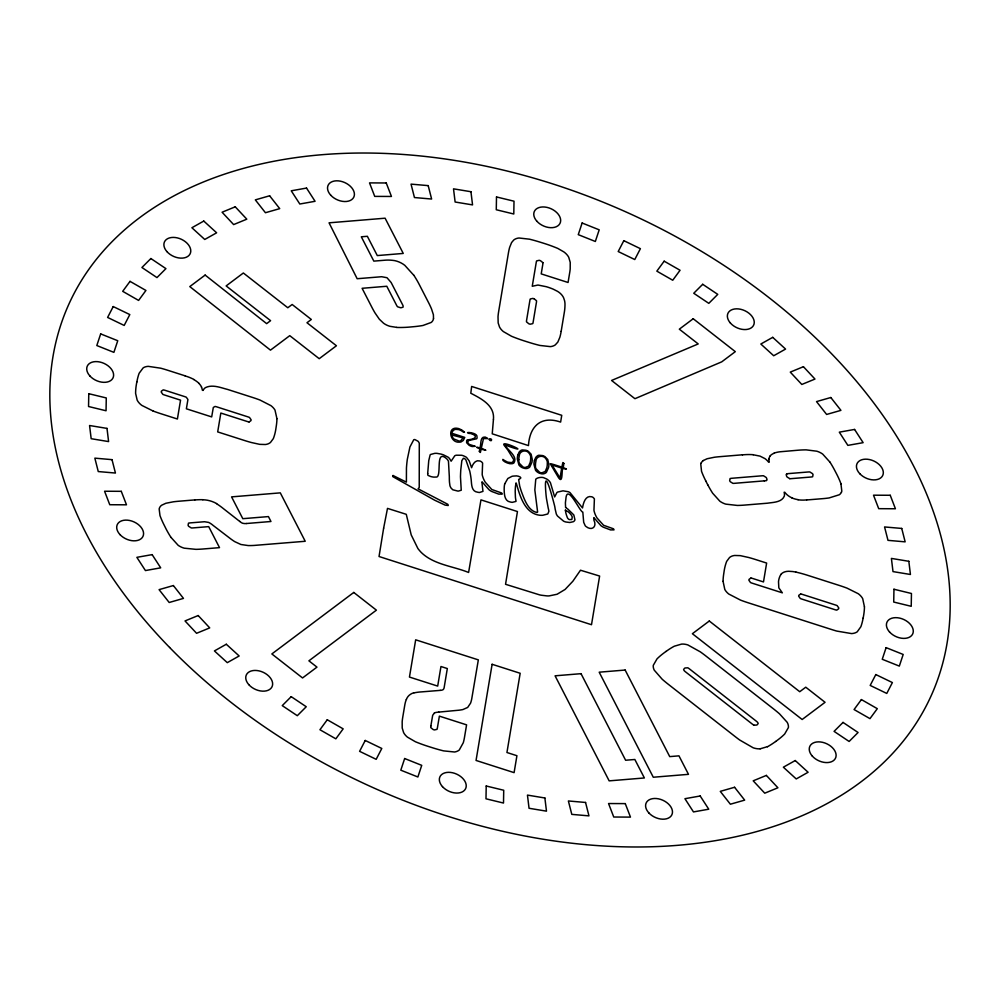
<?xml version="1.0" encoding="UTF-8"?>
<svg xmlns="http://www.w3.org/2000/svg" width="1000" height="1000" viewBox="0 0 1000 1000"><rect width="100%" height="100%" fill="white"/><g stroke="black" fill="none" stroke-linecap="round" stroke-linejoin="round"><path stroke-width="1.5" d="M433.512 318.625L433.4 314.738L431.538 308.988A108.75 72.2 24.5 0 0 428.438 302.375L419.688 285.363A113.1 75.088 24.5 0 0 413.825 275.25M430.85 725.975L432.688 715.263L434.475 712.962M561.175 331.325L564.425 311.712A97.837 64.963 24.5 0 0 564.987 303.938A31.5 20.913 24.5 0 0 564.525 300.512L563.65 297.913A15.75 10.462 24.5 0 0 563.05 296.725A12.975 8.612 24.5 0 0 557.6 291.388L553.275 289.188A43.212 28.688 24.5 0 0 546.263 286.7L537.987 285.038L532.25 286.275L536.275 262.175A12.562 8.35 24.5 0 1 536.613 260.887L539.212 260.312A11.725 7.788 24.5 0 1 540.525 260.725L542.875 262.638M136.812 381.95L136.387 384.412A110.538 73.388 24.5 0 0 135.6 393.35L137.162 400.087A14.463 9.6 24.5 0 0 138.25 401.863A13.85 9.2 24.5 0 0 141.9 405.438L153.1 411.012M863.188 618.05L863.75 614.712A121.1 80.4 24.5 0 0 864.463 606.763M504.762 483.787L507.837 478.488L512.087 476.275A18.787 12.475 24.5 0 1 515.062 475.988C516.638 475.325 523.475 477.287 519.738 478.913A4.875 3.237 24.5 0 0 518.638 479.513L519.675 485.962A205.8 136.637 24.5 0 0 521.325 491.325C524.263 499 527.975 510.85 537.062 512.5A2.925 1.938 24.5 0 0 537.612 512L534.837 489.925L535.75 479.35A4.638 3.075 24.5 0 1 535.975 479.05A5.088 3.375 24.5 0 1 536.438 478.638L537.537 478.075A13.062 8.675 24.5 0 1 540.125 477.45L541.663 477.375A6.863 4.562 24.5 0 1 543.587 477.663L546.688 479A9 5.975 24.5 0 1 550.45 482.762L554.65 496.938L556.862 492.638A6.775 4.5 24.5 0 1 557.638 492.062L563 490.825L568.25 491.725A7.6 5.05 24.5 0 1 569.987 492.6L582.525 507.962C583.225 503.35 585.375 495.025 591.775 496.788A3.175 2.112 24.5 0 1 593.138 497.488L594.1 498.475A2.688 1.787 24.5 0 1 594.388 499.012L593.962 510.125A16.262 10.8 24.5 0 0 594.237 511.587L594.775 513.312A33.7 22.375 24.5 0 0 597.05 518.025L603.612 525.288L613.5 528.812L614.062 529.85L610.575 529.925L603.375 527.225A14.3 9.5 24.5 0 1 601.013 525.737L593.825 517.6L593.875 519.338A37.475 24.875 24.5 0 0 593.962 520.3C597.175 526.838 591.825 531.175 586.038 526.525A4.263 2.825 24.5 0 1 585.212 525.725L583.688 522.312L582.812 512.1C580.037 512.362 566.925 482.175 565.85 499.237A155.7 103.375 24.5 0 0 565.4 502.95L565.6 507.413M781.2 574.2L780.312 575.462A36.662 24.337 24.5 0 0 778.512 581.763L778.825 587.837L782.337 592.837L752.387 583.25A12.412 8.25 24.5 0 1 750.525 582.562L748.913 580.288A11.7 7.763 24.5 0 1 749.05 579.35L750.9 578.05M666 651.413L663.162 653.55A120.938 80.3 24.5 0 0 657.013 658.875L653.312 665.288A14.3 9.5 24.5 0 0 653.25 666.575A13.787 9.162 24.5 0 0 654.262 670.175L662.2 679.25A108.225 71.85 24.5 0 0 668.9 684.762L735.163 736.587A120.6 80.075 24.5 0 0 739.712 740.025L753.2 747.8A14.175 9.412 24.5 0 0 760.163 748.825M775.675 741.5L778.512 739.375A121.1 80.4 24.5 0 0 784.663 734.038L788.363 727.625A14.3 9.5 24.5 0 0 788.425 726.338A13.8 9.162 24.5 0 0 787.163 722.288L779.488 713.812A115.162 76.463 24.5 0 0 772.8 708.325L706.538 656.513A120.638 80.1 24.5 0 0 700.3 651.838L687.862 644.938A13.487 8.95 24.5 0 0 683.763 644.112A14.3 9.5 24.5 0 0 681.525 644.112L674.262 646.225A112.613 74.763 24.5 0 0 666.05 651.462M703.325 460.538L707.1 458.75L714.325 457.262A108.588 72.1 24.5 0 1 720.113 456.65L742.425 454.8M767.412 746.688L760.15 748.812M393.05 475.513L406.4 482.137L406.45 468.05A244.675 162.45 24.5 0 1 407.325 459.312L409.925 446.962L413.738 439.762A2.263 1.5 24.5 0 1 414.9 439.588L417.962 441.2A5.375 3.562 24.5 0 1 419.288 443.4L419.225 487.475L418.075 488.837L447.812 504.3L448.237 505.513L445.1 505.112L434.513 500.125L392.962 476.725A1.363 0.9 24.5 0 1 393.062 475.525M774.112 453.162L774.825 452.875A31.788 21.1 24.5 0 1 781.787 451.625L797.688 450.25A94.425 62.7 24.5 0 1 806.15 449.862L816.8 451.2A13.762 9.137 24.5 0 1 821.775 453.475A14.087 9.363 24.5 0 1 822.763 454.162L829.912 462.088M786.963 473.888L786.188 474.5L786.525 475.975A11.65 7.738 24.5 0 0 787.062 476.987L789.75 478.663M766.275 480.538L767.05 479.925L766.712 478.462A11.65 7.738 24.5 0 0 766.175 477.45L763.487 475.763A12.412 8.25 24.5 0 0 761.7 475.825L732.075 478.25A11 7.3 24.5 0 0 730.075 478.562L729.663 480.65A11.65 7.738 24.5 0 0 730.2 481.662L732.887 483.35A12.412 8.25 24.5 0 0 734.675 483.3L764.3 480.863M438.787 712.1L459.062 710.188A59.95 39.8 24.5 0 0 462.887 709.562L467.675 707.438L470.562 703.162A74.987 49.787 24.5 0 0 471.712 698.988L478.338 659.875L415.675 639.812L409.45 677.062L437.688 686.1L440.962 666.513L447.325 668.55L444.2 687.288A12.163 8.075 24.5 0 1 443.75 688.812L443.2 689.55A3.6 2.387 24.5 0 1 442.975 689.712A6.737 4.475 24.5 0 1 440.225 690.337M246.45 523.513L270.963 521.5L268.438 516.587L242.8 518.688L231.575 496.875L280.3 492.863L305.225 541.275L254 545.438A74.987 49.787 24.5 0 1 248.175 545.562L240.888 544.487L234.675 541.613A59.95 39.8 24.5 0 1 230.975 539.075L213 525.312A14.525 9.637 24.5 0 0 208.663 522.425L204.55 521.737L190.487 522.863A11 7.3 24.5 0 0 188.487 523.162L188.075 525.262A11.65 7.738 24.5 0 0 188.612 526.275L191.3 527.95A12.412 8.25 24.5 0 0 193.088 527.9L208.7 526.625L219.513 547.638L203.912 548.925A115.162 76.463 24.5 0 1 195.938 549.35L184.213 548.175A13.738 9.125 24.5 0 1 178.175 545.325L171.025 537.413M806.688 499.963L822.613 498.663A102.075 67.763 24.5 0 0 829.15 497.925L839.25 494.775A13.738 9.113 24.5 0 0 841.413 492.275M440.238 690.375L421.662 691.875A50.163 33.3 24.5 0 0 414.113 692.875M194.838 499.913L179.325 501.188A124.488 82.65 24.5 0 0 173.325 501.812L165.875 503.263L161.612 505.25A13.662 9.075 24.5 0 0 159.162 508.963L159.987 515.588A110.787 73.55 24.5 0 0 164.275 525.337L166.088 528.975A120.938 80.3 24.5 0 0 170.987 537.425M396.662 327.375L390.012 326.325A14.763 9.8 24.5 0 1 386.575 325.025A13.325 8.85 24.5 0 1 383.475 323.15L379.312 319.188L374.975 312.875A120.638 80.1 24.5 0 1 371.763 307.05L362.1 288.3L386.788 286.262L396.438 305.012A11 7.3 24.5 0 0 397.488 306.725L400.475 307.725A11.65 7.738 24.5 0 0 401.675 307.613L403.075 307.113L403.113 305.975A12.412 8.25 24.5 0 0 402.475 304.513L391.138 282.512L387 277.725L381.662 276.725L357.163 278.725L329.05 222.825L385.1 218.2L403.25 253.438L377.287 255.575L367.362 236.3L361.312 236.8L373.837 261.125L384.025 260.287A34.675 23.025 24.5 0 1 394.7 260.625A16.663 11.062 24.5 0 1 404.787 265.325L413.787 275.262M753.213 454.775L760.025 456.125L765.088 458.688A15.637 10.375 24.5 0 1 768.637 462.212L769.275 462.163A19.425 12.9 24.5 0 1 769 459.137M249.1 421.95L250.95 420.65A11.725 7.788 24.5 0 0 251.088 419.712L249.475 417.438A12.562 8.35 24.5 0 0 247.613 416.763L217.325 407.05A11.2 7.438 24.5 0 0 215.062 406.45L213.312 407.45L211.688 416.912L186.375 408.8L187.838 400.037A11.037 7.325 24.5 0 0 187.9 399.487L186.287 397.212A12.562 8.35 24.5 0 0 184.425 396.525L165.487 390.45A11.125 7.388 24.5 0 0 163.238 389.862L161.388 391.175A11.7 7.763 24.5 0 0 161.25 392.113L162.862 394.387A12.412 8.25 24.5 0 0 164.713 395.062L180.55 400.15L177.4 419.012L161.562 413.938A115.162 76.463 24.5 0 1 153.1 411.025M800.662 593.987L798.812 595.288A11.7 7.763 24.5 0 0 798.675 596.213L800.288 598.488A12.412 8.25 24.5 0 0 802.15 599.175L834.513 609.55A11 7.3 24.5 0 0 836.762 610.138L838.612 608.825A11.725 7.788 24.5 0 0 838.75 607.888L837.138 605.612A12.562 8.35 24.5 0 0 835.288 604.938L802.913 594.562A11.125 7.388 24.5 0 0 800.662 593.962M185.15 375.85L167.938 370.337A102.075 67.775 24.5 0 0 160.738 368.2L148.25 366.35A13.738 9.113 24.5 0 0 144.325 367.25A14.087 9.363 24.5 0 0 143.138 367.912L139.125 373.288A112.613 74.763 24.5 0 0 136.875 381.975M203.038 390.412L202.362 390.2A19.288 12.8 24.5 0 0 201.475 387.113M534.163 298.825L536.512 300.738A11 7.3 24.5 0 1 536.425 302.362L533.112 322.337A12.412 8.25 24.5 0 1 532.775 323.625L530.175 324.2A11.7 7.763 24.5 0 1 528.862 323.787L526.512 321.887A11.125 7.388 24.5 0 1 526.6 320.25L529.913 300.275A12.562 8.35 24.5 0 1 530.25 298.988L532.837 298.412A11.725 7.788 24.5 0 1 534.163 298.825M472.35 433.988C479.837 437.45 471.662 439.75 467.425 439.8A4.562 3.038 24.5 0 0 466.675 440.588L466.613 442.7L469.038 445.213A6.75 4.487 24.5 0 0 472.238 446.538L475.238 446.3L469.5 444.5A3.15 2.1 24.5 0 1 468.638 443.775A3.713 2.462 24.5 0 1 467.8 441.6L469 440.425L476.675 438.775A4.125 2.737 24.5 0 0 476.987 436.95C477.962 432.312 462.9 431.6 468.988 433.425A6.562 4.35 24.5 0 1 472.35 433.988M753.988 725.212L756.762 725.037A11.725 7.788 24.5 0 0 757.55 724.438L758.188 723.35L757.438 722.175A12.562 8.35 24.5 0 0 756 720.938L689.725 669.125A11.125 7.388 24.5 0 0 687.825 667.8L685.037 667.987A11.7 7.763 24.5 0 0 684.25 668.587L683.612 669.675L684.362 670.85A12.412 8.25 24.5 0 0 685.8 672.075L752.062 723.9A11 7.3 24.5 0 0 753.975 725.225M239.737 521.438L223.575 508.762A50.163 33.3 24.5 0 0 216.537 503.7M707.738 484.787L705.863 481.15M840.975 483.975L841.8 491.112A14.087 9.363 24.5 0 1 841.4 492.262M864.425 606.75L862.712 598.7A14.3 9.5 24.5 0 0 861.875 597.35A13.8 9.162 24.5 0 0 858.238 593.713L847.038 588.138A115.162 76.463 24.5 0 0 838.575 585.212L806.712 575.013A98 65.062 24.5 0 0 795.962 572.1M723.075 581.362L724.788 589.412A14.3 9.5 24.5 0 0 725.625 590.763A13.787 9.162 24.5 0 0 728.787 594.038L740.588 600.138A108.225 71.85 24.5 0 0 749.075 603.075L831.2 629.388A120.6 80.075 24.5 0 0 836.75 631.075L851.587 633.587A14.175 9.412 24.5 0 0 857.212 631.825L860.875 626.712A112.487 74.675 24.5 0 0 863.125 618.025M276.925 418.638L275.012 410.138A14.1 9.363 24.5 0 0 274.45 409.25A13.688 9.087 24.5 0 0 270.912 405.637L259.975 400.037A101.225 67.2 24.5 0 0 251.788 397.2L227.675 389.462C220.65 387.688 212.438 384.162 205.413 387.65A15.713 10.425 24.5 0 0 203.05 390.425M194.85 499.95A68.4 45.412 24.5 0 1 202.8 499.7M202.838 499.787A20.688 13.738 24.5 0 1 216.625 503.562M239.775 521.413A6.737 4.475 24.5 0 0 242.625 523.25A3.6 2.387 24.5 0 0 243.012 523.325L244.3 523.538A12.163 8.075 24.5 0 0 246.438 523.513M504.762 483.787A31.175 20.7 24.5 0 0 504.275 486.688A78.625 52.2 24.5 0 0 504.175 490.025C504.275 494.562 504.65 501.275 510.387 502.025A9 5.975 24.5 0 0 512.312 502.337L515.913 501.438A1.625 1.075 24.5 0 0 516.038 501.138L515.638 498.913A51.7 34.325 24.5 0 1 515.425 497.337L515.2 491.362A186.175 123.6 24.5 0 1 515.462 486.488L516.05 482.9L516.4 483.663A40.8 27.088 24.5 0 1 516.862 485.15C520.188 497.062 525.4 513.675 539.85 515.25A19.1 12.675 24.5 0 0 542.737 515.275L547.8 513.975L548.875 511.337A41.238 27.375 24.5 0 0 548.212 508.062L546.462 498.512A246.675 163.775 24.5 0 1 546.013 494.613C543.1 462.413 552.175 496.362 554.362 504.925A42.962 28.525 24.5 0 1 555.125 508.9L556.3 513.962A12.25 8.125 24.5 0 0 557.575 516.1L563.587 521.163A9.125 6.062 24.5 0 0 565.825 522L569.812 522.5L573.288 521.725A6.925 4.6 24.5 0 0 574.95 519.825L573.812 514.95L567.962 509.2A24.638 16.363 24.5 0 1 565.6 507.425M434.425 712.913A14.525 9.637 24.5 0 1 438.812 712.15M430.875 725.987A11 7.3 24.5 0 0 430.763 727.613L433.137 729.525A11.65 7.738 24.5 0 0 434.45 729.925L437.038 729.35A12.412 8.25 24.5 0 0 437.375 728.062L439.375 716.137L466.587 724.85L464.588 736.775A115.162 76.463 24.5 0 1 463.3 742.7L459.275 749.987A13.738 9.125 24.5 0 1 454.562 752L443.625 750.888A120.938 80.3 24.5 0 1 432.587 747.788L427.875 746.3A110.787 73.55 24.5 0 1 415.412 741.75L407.438 737.138A13.662 9.075 24.5 0 1 403.6 732.55L402.212 728.025L402.175 721.675A124.488 82.65 24.5 0 1 402.788 716.988L404.775 705.138A68.4 45.412 24.5 0 1 406.312 699.388M406.425 699.438A20.688 13.738 24.5 0 1 413.963 692.7M198.912 383.425A12.588 8.35 24.5 0 1 201.55 387.1M276.962 418.638A121.1 80.4 24.5 0 1 276.2 426.587L275.837 429.062A103.175 68.5 24.5 0 1 273.35 438.587L270.525 442.4A14.75 9.787 24.5 0 1 268.225 443.8A13.325 8.838 24.5 0 1 265.312 444.513L259.7 444.35L251.287 442.5A120.638 80.1 24.5 0 1 243.7 440.238L217.688 431.912L220.837 413.05L246.85 421.375A11 7.3 24.5 0 0 249.1 421.962M185.15 375.938A29.925 19.863 24.5 0 1 193.85 379.438M193.762 379.562A18.188 12.075 24.5 0 1 199.013 383.375M433.512 318.625A13.775 9.137 24.5 0 1 432.113 321.575A14.35 9.525 24.5 0 1 431.15 322.463L422.987 325.475A120.938 80.3 24.5 0 1 413.05 326.75L409.85 327.05A103.188 68.513 24.5 0 1 396.688 327.45M561.163 331.325A108.225 71.85 24.5 0 1 559.862 337.25L557.85 342.062L555.312 344.862A13.787 9.162 24.5 0 1 551.862 346.375A14.3 9.5 24.5 0 1 550.288 346.613L539.862 345.438A120.938 80.3 24.5 0 1 528.812 342.337L524.1 340.85A112.613 74.763 24.5 0 1 511.55 336.275L503.438 331.625A14.3 9.5 24.5 0 1 501.712 330.037A13.487 8.95 24.5 0 1 499.513 326.987L498.175 322.95L498.013 316.737A120.638 80.1 24.5 0 1 498.688 311.312L508.375 253.25A115.162 76.463 24.5 0 1 509.663 247.325L511.6 242.55L513.713 240.05A13.8 9.162 24.5 0 1 517.5 238.25A14.3 9.5 24.5 0 1 519.075 238.012L529.5 239.188A121.1 80.4 24.5 0 1 540.55 242.3L544.05 243.388A103.175 68.5 24.5 0 1 557.8 248.425L563.888 251.925A14.275 9.475 24.5 0 1 568.725 257.262L570.225 262.362L570.2 268.913A121.2 80.463 24.5 0 1 569.663 272.875L568.062 282.488L541.213 273.888L542.812 264.275A11 7.3 24.5 0 0 542.9 262.638M768.925 459.125A12.562 8.338 24.5 0 1 770.25 455.938M770.138 455.863A18.188 12.075 24.5 0 1 774.163 453.225M829.938 462.088A120.938 80.3 24.5 0 1 834.812 470.525L836.712 474.162A112.613 74.763 24.5 0 1 841.038 483.975M806.625 499.875A29.925 19.863 24.5 0 1 798.1 499.8M798.075 499.65A18.188 12.075 24.5 0 1 791.762 497.85M791.8 497.775A12.588 8.35 24.5 0 1 787.425 495.062A19.288 12.8 24.5 0 1 784.725 492.225L784.125 492.262A15.713 10.425 24.5 0 1 784.338 496.062C781.775 502.463 773.088 502.3 767.35 503.212L745.037 505.05A101.225 67.2 24.5 0 1 737.312 505.438L725.763 504.125A13.688 9.087 24.5 0 1 720.8 501.85A14.1 9.363 24.5 0 1 719.812 501.163L712.663 493.225A121.1 80.4 24.5 0 1 707.763 484.787M705.913 481.15A112.487 74.675 24.5 0 1 701.538 471.337L700.775 464.2A14.1 9.363 24.5 0 1 701.175 463.062M701.162 463.05A13.713 9.1 24.5 0 1 703.337 460.55M742.463 454.888A54.588 36.237 24.5 0 1 753.188 454.688M766.3 480.562A11 7.3 24.5 0 1 764.3 480.85M789.762 478.675A12.412 8.25 24.5 0 0 791.538 478.612L810.65 477.05A11 7.3 24.5 0 0 812.638 476.737L813.05 474.637A11.65 7.738 24.5 0 0 812.525 473.638L809.825 471.95A12.412 8.25 24.5 0 0 808.05 472L788.938 473.562A11 7.3 24.5 0 0 786.938 473.875M795.962 572.137A32.025 21.263 24.5 0 0 792.65 571.538L788.662 571.275A13.85 9.188 24.5 0 0 781.125 574.15M723.037 581.35A120.938 80.3 24.5 0 1 723.8 573.413L724.163 570.938A103.312 68.587 24.5 0 1 726.65 561.4L729.475 557.6A14.75 9.787 24.5 0 1 731.787 556.188A13.3 8.825 24.5 0 1 734.688 555.475L740.3 555.638L748.713 557.5A121.275 80.512 24.5 0 1 756.3 559.763L766.637 563.062L763.487 581.938L753.15 578.625A11.125 7.388 24.5 0 0 750.9 578.038M775.625 741.462A112.487 74.675 24.5 0 1 767.463 746.737M427.688 473.45L427.925 475.337L430.712 476.525A15 9.963 24.5 0 0 433.812 477.113L436.65 477.038A3.475 2.312 24.5 0 0 437.525 476.55C441.175 472.25 435.625 448.812 446.825 458.888A8.413 5.587 24.5 0 1 448.462 461.312L449.325 476.775A137.162 91.062 24.5 0 0 449.475 482.163L449.95 485.737A13.25 8.8 24.5 0 0 451.175 488.212L452.837 489.8L457.85 491.075A3.525 2.338 24.5 0 0 458.525 491.05L461.238 490.225L460.475 476.788A338.338 224.625 24.5 0 1 460.788 469.8L461.838 460.65L463.338 458.338A1.3 0.862 24.5 0 1 463.938 458.363L465.012 458.938A3.812 2.525 24.5 0 1 465.887 459.9L469.75 471.112A142.562 94.65 24.5 0 1 470.975 477.987C471.8 482.938 470.7 491.4 477.65 492.212A9.762 6.488 24.5 0 0 479.525 492.488L482.962 491.388L482.137 484.237A33.988 22.562 24.5 0 1 482.075 483.55L482.013 481.8L489.225 489.938A14.45 9.6 24.5 0 0 491.587 491.425L498.8 494.137L502.287 494.05L501.712 493.013L491.825 489.5L485.275 482.238A33.7 22.375 24.5 0 1 483 477.512L482.45 475.788A16.262 10.8 24.5 0 1 482.188 474.325L482.612 463.225A2.688 1.787 24.5 0 0 482.312 462.675A3.613 2.4 24.5 0 0 479.775 460.962C475.487 459.55 472.587 464.237 471.6 467.725L469.2 460.938L466.613 457.512A5.312 3.525 24.5 0 0 465.4 456.712L463.55 455.838A7.538 5.012 24.5 0 0 461.512 455.25L456.262 455.213A7.725 5.125 24.5 0 0 454.775 455.763L451.125 461.213L449.487 458.525A7.05 4.688 24.5 0 0 448 457.113L443.425 454.837A26.288 17.45 24.5 0 0 441.112 454.113L437.013 453.363A12.125 8.05 24.5 0 0 434.637 453.387L430.625 454.462A3.2 2.125 24.5 0 0 430.15 454.85L428.75 460.662L427.688 473.45M88.775 393.7L88.55 406.512L106.05 410.763L106.275 397.95L88.775 393.7M486.213 786L485.988 798.8L503.5 803.05L503.725 790.25L486.213 786M496.5 196.95L496.275 209.75L513.787 214L514.012 201.2L496.5 196.95M518.787 459.663L518.837 461.5A8.325 5.525 24.5 0 0 519.375 463.338L522.987 466.975A4.25 2.825 24.5 0 0 525.237 467.512L528.575 466.163L530.188 462.425A51.662 34.3 24.5 0 0 530.638 459.738L530.688 456.75A7.362 4.888 24.5 0 0 530.575 456.125A11.037 7.325 24.5 0 0 529.525 453.825C527.013 449.038 519.15 450.513 519.212 456.188A46.938 31.163 24.5 0 0 518.825 458.988L518.787 459.663M535.413 464.988L535.462 466.825A8.325 5.525 24.5 0 0 536 468.663L539.612 472.3A4.25 2.825 24.5 0 0 541.862 472.837L545.212 471.488L546.812 467.75A51.662 34.3 24.5 0 0 547.263 465.05L547.325 462.075A7.362 4.888 24.5 0 0 547.2 461.45A11.037 7.325 24.5 0 0 546.163 459.15C543.638 454.363 535.775 455.838 535.85 461.512A46.938 31.163 24.5 0 0 535.45 464.312L535.413 464.988M893.95 589.237L893.725 602.05L911.225 606.3L911.45 593.488L893.95 589.237M493.45 419.312L492.238 433.812L528.475 445.6C529.525 426.887 540.562 415.2 560.625 422.088L561.75 415.312L471.65 386.45L470.8 393.237C481.225 398.675 494.8 405.387 493.45 419.312M464.462 432.062L463.638 432.25A5.25 3.487 24.5 0 1 462.562 431.512L460.925 430.475A8.387 5.562 24.5 0 0 458.537 429.562L455.575 429.325A7.825 5.188 24.5 0 0 452.938 430.85L451.6 433.188L464.762 437.4L463.312 440.438L461.062 441.938A5.65 3.75 24.5 0 1 459.312 442.137C449.812 443.137 446.7 425.988 457.9 428.413A4.913 3.262 24.5 0 1 458.9 428.688L460.838 429.562A37.45 24.863 24.5 0 1 462.275 430.337L464.462 432.062M565.375 510.163L565.775 512.612A68.238 45.312 24.5 0 0 566.438 515.037L567.325 517.55A5.325 3.538 24.5 0 0 567.788 518.35L568.513 519.113A2.087 1.388 24.5 0 0 569.4 519.587L571.85 519.5L572.225 517.087A8.438 5.6 24.5 0 0 571.25 515L569.738 513.212A20.275 13.462 24.5 0 0 568.3 511.875L565.375 510.163M479.363 451.413L480.35 452.488L481.163 449.188L485.838 450.238L481.325 448.2L483.462 438.625L487.762 438.562L485.637 437.25A2.462 1.638 24.5 0 0 484.988 437.075C479.65 436.362 481.388 445.05 479.938 447.762L476.613 447.275L479.775 448.738L479.363 451.413M563.85 463.45L563.25 467.55L566.4 469.075L563.075 468.537C561.35 467.8 563.2 483.575 559.175 478.562A18.262 12.125 24.5 0 1 557.987 476.788L550.275 463.762L551.987 464.038A63.163 41.938 24.5 0 1 556.087 465.275L561.862 467.113L562.863 462.55L563.85 463.45M513.888 459.888L512.762 462.013A5.05 3.35 24.5 0 1 511.163 462.6L507.575 462.125L504.363 460.4A10.975 7.287 24.5 0 0 502.863 459.412C501.737 460.975 509.325 464.487 511.987 463.7A5.5 3.65 24.5 0 0 513.9 462.925C518.2 456.275 507.3 450.188 504.988 444.95C537.9 457.15 496.225 437.075 505.012 446.325A96.025 63.75 24.5 0 0 507.812 449.975L513.888 459.888M451.9 435.012L452.587 437.375A7.612 5.05 24.5 0 0 453.925 438.988L459.125 441.087A4.6 3.062 24.5 0 0 460.712 440.788L463.075 437.887L451.9 435.012M489.237 439.363L489.55 440A9.438 6.275 24.5 0 0 489.862 440.363L490.913 440.7A9.438 6.275 24.5 0 0 491.312 440.575L491.613 439.725A2.825 1.875 24.5 0 0 490.812 438.875L490.538 438.8A3.125 2.075 24.5 0 0 489.475 439.125L489.25 439.312M383.638 528.162L379.038 556.512L591.5 624.712L599.625 576.05L580.487 570.225L572.837 581.263L565.1 589.45L557.087 594.25L549.138 595.9A18.913 12.562 24.5 0 1 546.938 595.9L541.462 595.237A23.95 15.9 24.5 0 1 539.562 594.862L505.55 584.288L517.45 511.55L480.962 499.875L468.6 572.463C453.025 566.138 433.95 564.738 421.325 552.537A40.05 26.6 24.5 0 1 417.9 548.525L411.213 534.9L406.275 514.312L387.5 508.387L383.638 528.162M492.113 664.287L476.05 760.45L514.1 772.638L516.925 755.713L506.938 752.513L520.175 673.275L492.113 664.287M561.7 468.088L560.037 478L552 464.988L561.7 468.088M517.837 455.05L517.65 455.825A30.987 20.575 24.5 0 0 517.325 459.062L518.925 464.963A6.737 4.475 24.5 0 0 522.475 467.762L524.65 468.425A6.012 3.987 24.5 0 0 527.438 468.363L528.713 467.825A8.637 5.737 24.5 0 0 529.775 467L531.9 462.35A27.275 18.1 24.5 0 0 532.225 459.212L531.1 454.188L528.288 451.287A8.45 5.613 24.5 0 0 525.875 450.238L522.3 449.938A5.787 3.837 24.5 0 0 520.962 450.4L519.837 451.3A15.95 10.588 24.5 0 0 519.012 452.35L517.837 455.05M534.475 460.375L534.288 461.15A30.987 20.575 24.5 0 0 533.95 464.387L535.55 470.275A6.737 4.475 24.5 0 0 539.113 473.088L541.275 473.75A6.012 3.987 24.5 0 0 544.075 473.688L545.337 473.15A8.637 5.737 24.5 0 0 546.413 472.325L548.525 467.675A27.275 18.1 24.5 0 0 548.85 464.538L547.737 459.513L544.913 456.613A8.45 5.613 24.5 0 0 542.513 455.562L538.925 455.262A5.787 3.837 24.5 0 0 537.587 455.725L536.462 456.625A15.95 10.588 24.5 0 0 535.638 457.675L534.475 460.375M100.675 333.9L96.812 345.538L113.888 352.362L117.75 340.725L100.675 333.9M404.663 758.525L400.8 770.175L417.875 776.988L421.737 765.35L404.663 758.525M582.125 223.012L578.263 234.65L595.337 241.475L599.2 229.825L582.125 223.012M886.112 647.638L882.25 659.275L899.325 666.1L903.188 654.463L886.112 647.638M113.225 306.562L107.613 317.438L124.188 325.438L129.812 314.575L113.225 306.562M365.225 740.462L359.6 751.325L376.175 759.325L381.8 748.462L365.225 740.462M623.825 240.675L618.2 251.537L634.775 259.538L640.4 248.675L623.825 240.675M875.812 674.562L870.188 685.425L886.775 693.438L892.387 682.562L875.812 674.562M130.025 281.363L122.7 291.325L138.6 300.425L145.925 290.45L130.025 281.363M664.163 261.175L656.838 271.15L672.738 280.238L680.062 270.262L664.163 261.175M327.262 719.762L319.938 729.737L335.838 738.825L343.162 728.85L327.262 719.762M861.4 699.575L854.075 709.55L869.975 718.637L877.3 708.675L861.4 699.575M150.875 258.538L141.925 267.5L156.975 277.587L165.925 268.625L150.875 258.538M702.7 284.3L693.75 293.263L708.8 303.35L717.75 294.375L702.7 284.3M291.2 696.65L282.25 705.625L297.3 715.7L306.25 706.737L291.2 696.65M843.025 722.412L834.075 731.375L849.125 741.462L858.075 732.5L843.025 722.412M205.138 275.075L189.788 286.6L270.475 350.138L289.762 335.662L319.212 358.688L336.425 345.763L306.975 322.738L311.325 319.475L292.15 304.488L287.8 307.75L243.35 273L226.137 285.925L270.587 320.675L266.65 323.638L205.138 275.075M693.213 318.738L679.325 329.175L698.213 343.938L611.575 380.462L634.925 398.7L721.725 361.85L735.312 351.65L693.213 318.738M353.762 592.45L271.85 653.95L302.55 677.95L316.962 667.125L308.9 660.825L376.4 610.15L353.762 592.45M709.287 621.013L692.387 633.713L802.15 719.5L825.062 702.3L805.75 687.2L799.737 691.712L709.287 621.013M203.775 221.062L191.9 227.738L204.75 239.462L216.637 232.8L203.775 221.062M772.712 337.35L760.837 344.025L773.7 355.75L785.575 349.075L772.712 337.35M226.3 644.25L214.425 650.925L227.288 662.65L239.163 655.975L226.3 644.25M795.25 760.537L783.363 767.2L796.225 778.938L808.1 772.262L795.25 760.537M235.25 206.812L222.087 212.225L233.637 224.587L246.8 219.175L235.25 206.812M198.188 615.538L185.025 620.938L196.575 633.3L209.725 627.888L198.188 615.538M803.425 366.7L790.275 372.113L801.812 384.462L814.975 379.062L803.425 366.7M766.363 775.413L753.2 780.825L764.75 793.188L777.913 787.775L766.363 775.413M269.625 195.787L255.325 199.875L265.438 212.725L279.725 208.637L269.625 195.787M173.375 585.55L159.075 589.637L169.188 602.487L183.475 598.4L173.375 585.55M830.812 397.512L816.525 401.6L826.625 414.45L840.925 410.363L830.812 397.512M734.562 787.275L720.275 791.363L730.375 804.212L744.675 800.125L734.562 787.275M306.525 188.075L291.25 190.8L299.812 204.013L315.075 201.3L306.525 188.075M152.137 554.625L136.862 557.337L145.425 570.562L160.7 567.837L152.137 554.625M854.575 429.438L839.3 432.163L847.862 445.375L863.138 442.663L854.575 429.438M700.188 795.987L684.925 798.7L693.475 811.925L708.75 809.2L700.188 795.987M581.038 673.675L555.075 675.812L609.163 780.863L644.375 777.962L634.85 759.488L625.612 760.238L581.038 673.675M625.15 670.05L599.188 672.188L653.288 777.237L688.487 774.338L678.962 755.85L669.725 756.612L625.15 670.05M386.25 182.975L369.525 182.887L374.725 196.388L391.45 196.462L386.25 182.975M121.287 491.325L104.575 491.238L109.763 504.725L126.487 504.812L121.287 491.325M890.238 495.275L873.512 495.188L878.713 508.675L895.425 508.762L890.238 495.275M625.275 803.612L608.55 803.538L613.75 817.025L630.475 817.113L625.275 803.612M428.2 185.625L411.037 184.125L414.45 197.537L431.625 199.037L428.2 185.625M112.013 459.65L94.85 458.15L98.263 471.562L115.438 473.05L112.013 459.65M901.737 528.438L884.562 526.95L887.987 540.35L905.15 541.85L901.737 528.438M585.55 802.463L568.375 800.962L571.8 814.375L588.962 815.875L585.55 802.463M470.95 191.725L453.512 188.837L455.125 202.013L472.55 204.9L470.95 191.725M107 428.4L89.562 425.513L91.175 438.7L108.6 441.587L107 428.4M908.825 561.3L891.4 558.413L893 571.6L910.438 574.487L908.825 561.3M544.875 797.987L527.45 795.1L529.05 808.275L546.487 811.162L544.875 797.987M169.6 647.463A473.512 314.375 24.5 0 0 930 698.275A473.512 314.375 24.5 0 0 400.4 154.262A473.512 314.375 24.5 0 0 169.6 647.463M442.463 786.625A14.15 9.4 24.5 0 0 465.425 789.025A14.15 9.4 24.5 0 0 450.475 772.412A14.15 9.4 24.5 0 0 442.463 786.625M648.925 813A14.15 9.4 24.5 0 0 671.775 814.975A14.15 9.4 24.5 0 0 656.388 798.525A14.15 9.4 24.5 0 0 648.925 813M812.25 756.038A14.15 9.4 24.5 0 0 835.25 758.662A14.15 9.4 24.5 0 0 820.5 741.963A14.15 9.4 24.5 0 0 812.25 756.038M889.525 631.962A14.15 9.4 24.5 0 0 912.475 634.375A14.15 9.4 24.5 0 0 897.525 617.75A14.15 9.4 24.5 0 0 889.525 631.962M859.775 473.7A14.15 9.4 24.5 0 0 882.625 475.675A14.15 9.4 24.5 0 0 867.237 459.225A14.15 9.4 24.5 0 0 859.775 473.7M730.387 323.025A14.15 9.4 24.5 0 0 753.388 325.637A14.15 9.4 24.5 0 0 738.65 308.938A14.15 9.4 24.5 0 0 730.387 323.025M536.888 221.25A14.15 9.4 24.5 0 0 559.85 223.663A14.15 9.4 24.5 0 0 544.9 207.037A14.15 9.4 24.5 0 0 536.888 221.25M330.863 195.338A14.15 9.4 24.5 0 0 353.713 197.312A14.15 9.4 24.5 0 0 338.325 180.863A14.15 9.4 24.5 0 0 330.863 195.338M166.912 251.6A14.15 9.4 24.5 0 0 189.913 254.213A14.15 9.4 24.5 0 0 175.175 237.512A14.15 9.4 24.5 0 0 166.912 251.6M89.838 375.9A14.15 9.4 24.5 0 0 112.8 378.312A14.15 9.4 24.5 0 0 97.837 361.688A14.15 9.4 24.5 0 0 89.838 375.9M120.025 534.637A14.15 9.4 24.5 0 0 142.875 536.6A14.15 9.4 24.5 0 0 127.475 520.163A14.15 9.4 24.5 0 0 120.025 534.637M248.775 684.625A14.15 9.4 24.5 0 0 271.775 687.237A14.15 9.4 24.5 0 0 257.025 670.537A14.15 9.4 24.5 0 0 248.775 684.625"/></g></svg>
